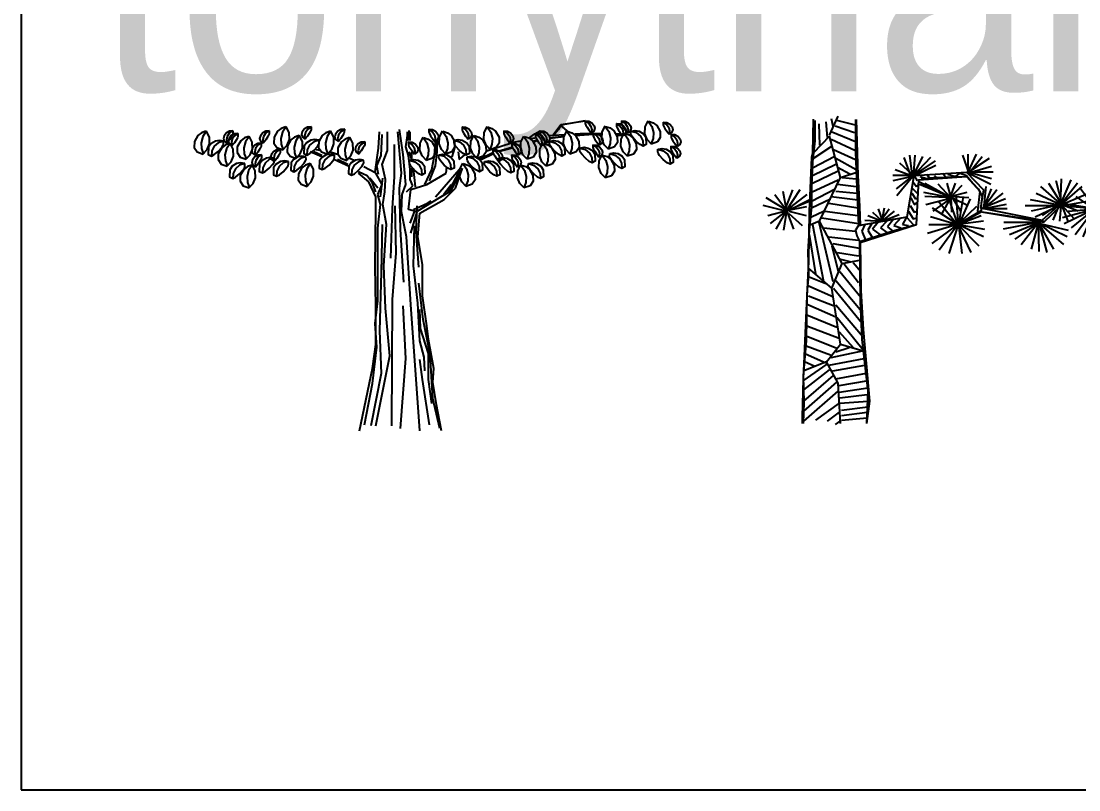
# Model space of a CAD drawing. Header units: inches. Extents: x 131625 to 139700, y 73991 to 80047.
# Drawn here: x 131625 to 135793, y 73991 to 77019 of the extents above; entities that cross this region are included whole.
import ezdxf

# ---------------------------------------------------------------- set-up
doc = ezdxf.new("R2010")
doc.units = ezdxf.units.IN
doc.header["$MEASUREMENT"] = 0
for name, color, linetype in [('0-Frame', 142, 'Continuous'), ('2', 9, 'Continuous'), ('CAY', 94, 'Continuous')]:
    doc.layers.add(name, color=color, linetype=linetype)
doc.styles.add('HELVECONDENSE', font='ARIAH__.TTF')

# ---------------------------------------------------------------- blocks, each defined once
blk = doc.blocks.new('A$C2E114A47')
at = {"layer": '2', "color": 11, "linetype": 'Continuous'}
for p, q in [((523.6, 2279.9), (591.4, 2429.6)), ((437.4, 2368), (443.5, 2200.7)), ((492.8, 2385.6), (505.1, 2262.3)), ((535.9, 2412), (548.3, 2350.3)), ((720.7, 2297.5), (566.7, 2350.3)), ((726.9, 2359.2), (579.1, 2394.4)), ((523.6, 2271.1), (394.2, 2139.1)), ((609.9, 1945.4), (523.6, 2271.1)), ((726.9, 2227.1), (535.9, 2306.3)), ((394.2, 2095.1), (542.1, 2191.9)), ((726.9, 2156.7), (535.9, 2244.7)), ((394.2, 2024.7), (560.6, 2112.7)), ((726.9, 2086.3), (554.4, 2165.5)), ((733.1, 2007), (572.9, 2095.1)), ((388.1, 1963), (572.9, 2051.1)), ((683.8, 1971.8), (585.2, 2024.7)), ((381.9, 1831), (591.4, 1927.8)), ((388.1, 1901.4), (591.4, 1998.2)), ((443.5, 1602.1), (609.9, 1945.4)), ((609.9, 1945.4), (739.2, 1989.4)), ((622.2, 1945.4), (733.1, 1936.6)), ((381.9, 1760.6), (566.7, 1857.4)), ((572.9, 1839.8), (739.2, 1822.2)), ((585.2, 1892.6), (733.1, 1875)), ((381.9, 1707.7), (529.8, 1778.2)), ((535.9, 1795.8), (745.4, 1769.4)), ((381.9, 1637.3), (474.3, 1681.3)), ((486.6, 1681.3), (745.4, 1646.1)), ((517.4, 1743), (745.4, 1707.7)), ((443.5, 1602.1), (363.4, 1566.9)), ((437.4, 1593.3), (548.3, 1126.8)), ((622.2, 1267.6), (443.5, 1602.1)), ((462, 1628.5), (751.5, 1584.5)), ((388.1, 1575.7), (474.3, 1126.8)), ((474.3, 1549.3), (726.9, 1522.9)), ((800.8, 1575.7), (776.2, 1522.9)), ((776.2, 1522.9), (807, 1452.5)), ((363.4, 1496.5), (412.7, 1188.4)), ((517.4, 1478.9), (751.5, 1452.5)), ((548.3, 1426.1), (757.7, 1390.8)), ((542.1, 1408.5), (591.4, 1206)), ((585.2, 1355.6), (751.5, 1329.2)), ((542.1, 1073.9), (622.2, 1267.6)), ((609.9, 1302.8), (683.8, 1285.2)), ((622.2, 1267.6), (757.7, 1294)), ((634.5, 1267.6), (751.5, 1118)), ((708.4, 1276.4), (770, 1206)), ((542.1, 1073.9), (357.3, 1232.4)), ((603.7, 1206), (770, 1003.5)), ((554.4, 1003.5), (351.1, 1091.6)), ((492.8, 1109.2), (363.4, 1162)), ((572.9, 1135.6), (763.9, 906.7)), ((560.6, 933.1), (357.3, 1012.3)), ((609.9, 633.8), (542.1, 1073.9)), ((554.4, 1073.9), (776.2, 801.1)), ((572.9, 845.1), (351.1, 941.9)), ((572.9, 941.9), (782.3, 695.4)), ((579.1, 765.8), (345, 862.7)), ((579.1, 845.1), (788.5, 589.8)), ((597.5, 677.8), (345, 774.7)), ((579.1, 598.6), (338.8, 695.4)), ((597.5, 730.6), (708.4, 607.4)), ((529.8, 545.8), (338.8, 616.2)), ((499, 493), (609.9, 633.8)), ((572.9, 572.2), (677.6, 607.4)), ((609.9, 633.8), (788.5, 581)), ((492.8, 484.2), (332.6, 554.6)), ((517.4, 466.6), (794.7, 519.4)), ((535.9, 528.2), (782.3, 581)), ((314.2, 343.3), (505.1, 475.4)), ((499, 493), (320.3, 422.5)), ((320.3, 272.9), (523.6, 431.3)), ((406.6, 457.7), (326.5, 493)), ((591.4, 325.7), (499, 493)), ((548.3, 422.5), (800.8, 466.6)), ((320.3, 184.9), (554.4, 387.3)), ((320.3, 105.6), (579.1, 334.5)), ((572.9, 360.9), (813.1, 404.9)), ((597.5, 308.1), (813.1, 343.3)), ((320.3, 26.4), (591.4, 264.1)), ((609.9, 8.8), (591.4, 325.7)), ((597.5, 255.3), (825.5, 290.5)), ((597.5, 167.3), (412.7, 35.2)), ((603.7, 211.3), (819.3, 237.7)), ((603.7, 167.3), (825.5, 184.9)), ((597.5, 96.8), (505.1, 26.4)), ((616, 114.4), (825.5, 140.8)), ((616, 70.4), (819.3, 96.8)), ((603.7, 26.4), (566.7, 0)), ((616, 35.2), (819.3, 52.8))]:
    blk.add_line(p, q, dxfattribs=at)
at = {"layer": '2', "color": 3, "linetype": 'Continuous'}
for p, q in [((1108.8, 2103.9), (1164.3, 1954.2)), ((1151.9, 2121.5), (1170.4, 1971.8)), ((1318.3, 2103.9), (1176.6, 1954.2)), ((1195.1, 2121.5), (1182.7, 1954.2)), ((1256.7, 2112.7), (1182.7, 1963)), ((1620.1, 1980.6), (1724.8, 2112.7)), ((1182.7, 1954.2), (1041.1, 2007)), ((1170.4, 1971.8), (1078, 2059.9)), ((1355.2, 2077.5), (1170.4, 1954.2)), ((1176.6, 1954.2), (1361.4, 2042.3)), ((1182.7, 1963), (1022.6, 1963)), ((1176.6, 1954.2), (1022.6, 1919)), ((1170.4, 1954.2), (1047.2, 1857.4)), ((1053.4, 1804.6), (1176.6, 1954.2)), ((1188.9, 1954.2), (1151.9, 1980.6)), ((1188.9, 1963), (1158.1, 1980.6)), ((1158.1, 1980.6), (1188.9, 1954.2)), ((1188.9, 1963), (1213.5, 1919)), ((1238.2, 1954.2), (1293.6, 1936.6)), ((1287.5, 1971.8), (1318.3, 1936.6)), ((1349.1, 1963), (1379.9, 1936.6)), ((1416.8, 1980.6), (1435.3, 1954.2)), ((1453.8, 1971.8), (1515.4, 1954.2)), ((1515.4, 1954.2), (1552.4, 1980.6)), ((1552.4, 1980.6), (1601.6, 1963)), ((1601.6, 1963), (1650.9, 1901.4)), ((2919.9, 1945.4), (2993.8, 1839.8)), ((2987.7, 1839.8), (2981.5, 1963)), ((3024.6, 1971.8), (2987.7, 1839.8)), ((3080.1, 1927.8), (2993.8, 1848.6)), ((154, 1839.8), (184.8, 1681.3)), ((178.6, 1707.7), (234.1, 1848.6)), ((289.5, 1848.6), (178.6, 1681.3)), ((1170.4, 1866.2), (1213.5, 1822.2)), ((1182.7, 1910.2), (1207.4, 1875)), ((1207.4, 1875), (1219.7, 1883.8)), ((1484.6, 1787), (1232, 1910.2)), ((1232, 1892.6), (1490.7, 1787)), ((1275.1, 1901.4), (1484.6, 1787)), ((1478.4, 1787), (1379.9, 1892.6)), ((1447.6, 1901.4), (1478.4, 1787)), ((1472.3, 1787), (1515.4, 1901.4)), ((1564.7, 1883.8), (1472.3, 1787)), ((1650.9, 1901.4), (1694, 1857.4)), ((1694, 1857.4), (1724.8, 1795.8)), ((1841.9, 1848.6), (1731, 1698.9)), ((1755.6, 1875), (1737.2, 1698.9)), ((1737.2, 1698.9), (1798.8, 1857.4)), ((2618.1, 1698.9), (2501, 1857.4)), ((2562.6, 1875), (2618.1, 1698.9)), ((2618.1, 1690.1), (2630.4, 1883.8)), ((2698.1, 1857.4), (2618.1, 1690.1)), ((2987.7, 1839.8), (2870.6, 1804.6)), ((2876.8, 1848.6), (2987.7, 1839.8)), ((2993.8, 1839.8), (2889.1, 1901.4)), ((2901.4, 1769.4), (2987.7, 1839.8)), ((2987.7, 1839.8), (2932.2, 1734.2)), ((2981.5, 1839.8), (3061.6, 1734.2)), ((3000, 1725.4), (2981.5, 1839.8)), ((2993.8, 1839.8), (3117, 1901.4)), ((3141.7, 1875), (2993.8, 1839.8)), ((2993.8, 1848.6), (3160.1, 1822.2)), ((3104.7, 1769.4), (2993.8, 1848.6)), ((184.8, 1690.1), (24.6, 1787)), ((92.4, 1813.4), (184.8, 1690.1)), ((345, 1813.4), (184.8, 1690.1)), ((191, 1690.1), (363.4, 1760.6)), ((203.3, 1690.1), (363.4, 1769.4)), ((1164.3, 1787), (1188.9, 1734.2)), ((1170.4, 1822.2), (1201.2, 1778.2)), ((1188.9, 1734.2), (1219.7, 1751.8)), ((1201.2, 1778.2), (1219.7, 1787)), ((1213.5, 1822.2), (1219.7, 1831)), ((1262.8, 1831), (1490.7, 1787)), ((1490.7, 1787), (1275.1, 1795.8)), ((1281.3, 1734.2), (1484.6, 1787)), ((1484.6, 1787), (1336.7, 1681.3)), ((1533.9, 1566.9), (1379.9, 1760.6)), ((1410.7, 1663.7), (1478.4, 1787)), ((1459.9, 1787), (1533.9, 1566.9)), ((1472.3, 1795.8), (1607.8, 1831)), ((1620.1, 1787), (1472.3, 1795.8)), ((1478.4, 1787), (1484.6, 1672.5)), ((1558.5, 1681.3), (1490.7, 1787)), ((1490.7, 1787), (1614, 1725.4)), ((1540, 1575.7), (1521.5, 1804.6)), ((1577, 1795.8), (1540, 1575.7)), ((1552.4, 1593.3), (1632.4, 1778.2)), ((1724.8, 1795.8), (1718.7, 1743)), ((1731, 1698.9), (1891.2, 1822.2)), ((1909.6, 1778.2), (1737.2, 1707.7)), ((2322.4, 1716.6), (2556.5, 1760.6)), ((2618.1, 1707.7), (2778.2, 1831)), ((2827.5, 1795.8), (2618.1, 1707.7)), ((3160.1, 1822.2), (3227.9, 1760.6)), ((3381.9, 1831), (3388.1, 1778.2)), ((3381.9, 1769.4), (3492.8, 1795.8)), ((178.6, 1681.3), (0, 1725.4)), ((37, 1646.1), (197.1, 1690.1)), ((178.6, 1681.3), (55.4, 1584.5)), ((184.8, 1690.1), (98.6, 1540.5)), ((184.8, 1681.3), (160.2, 1531.7)), ((240.2, 1540.5), (178.6, 1707.7)), ((197.1, 1690.1), (345, 1716.6)), ((203.3, 1681.3), (338.8, 1646.1)), ((862.4, 1672.5), (930.2, 1610.9)), ((905.5, 1698.9), (936.3, 1610.9)), ((930.2, 1610.9), (991.8, 1698.9)), ((936.3, 1610.9), (954.8, 1707.7)), ((936.3, 1602.1), (1034.9, 1681.3)), ((1145.8, 1681.3), (1182.7, 1619.7)), ((1158.1, 1725.4), (1188.9, 1672.5)), ((1188.9, 1672.5), (1213.5, 1681.3)), ((1330.6, 1707.7), (1546.2, 1566.9)), ((1712.5, 1681.3), (1503.1, 1558.1)), ((1503.1, 1558.1), (1712.5, 1672.5)), ((1712.5, 1672.5), (1503.1, 1558.1)), ((1681.7, 1716.6), (1552.4, 1593.3)), ((1718.7, 1743), (1718.7, 1681.3)), ((1915.8, 1734.2), (1737.2, 1698.9)), ((1922, 1698.9), (1743.3, 1698.9)), ((2340.8, 1743), (2199.2, 1646.1)), ((2285.4, 1610.9), (2340.8, 1743)), ((2402.5, 1602.1), (2347, 1743)), ((2482.5, 1681.3), (2347, 1734.2)), ((2347, 1734.2), (2451.7, 1619.7)), ((2624.2, 1698.9), (2359.3, 1628.5)), ((2371.6, 1584.5), (2611.9, 1698.9)), ((2402.5, 1681.3), (2624.2, 1698.9)), ((2630.4, 1681.3), (2427.1, 1734.2)), ((2611.9, 1698.9), (2427.1, 1549.3)), ((2457.9, 1496.5), (2611.9, 1698.9)), ((2611.9, 1698.9), (2519.5, 1478.9)), ((2587.3, 1478.9), (2599.6, 1698.9)), ((2599.6, 1698.9), (2642.7, 1470.1)), ((2618.1, 1698.9), (2907.6, 1734.2)), ((2913.7, 1681.3), (2618.1, 1698.9)), ((2722.8, 1478.9), (2618.1, 1690.1)), ((2618.1, 1690.1), (2778.2, 1531.7)), ((2636.5, 1698.9), (2913.7, 1610.9)), ((2809, 1566.9), (2636.5, 1698.9)), ((203.3, 1663.7), (308, 1566.9)), ((825.5, 1646.1), (936.3, 1602.1)), ((856.2, 1584.5), (825.5, 1531.7)), ((905.5, 1593.3), (862.4, 1540.5)), ((973.3, 1602.1), (924, 1549.3)), ((936.3, 1602.1), (1071.9, 1654.9)), ((1028.7, 1619.7), (979.5, 1558.1)), ((1084.2, 1628.5), (1028.7, 1566.9)), ((1127.3, 1628.5), (1096.5, 1575.7)), ((1133.5, 1628.5), (1182.7, 1575.7)), ((1182.7, 1619.7), (1213.5, 1628.5)), ((1546.2, 1566.9), (1318.3, 1637.3)), ((1533.9, 1575.7), (1718.7, 1646.1)), ((1737.2, 1602.1), (1533.9, 1575.7)), ((2174.5, 1593.3), (1891.2, 1540.5)), ((1897.3, 1593.3), (2174.5, 1593.3)), ((1940.4, 1496.5), (2174.5, 1593.3)), ((2174.5, 1593.3), (1983.6, 1461.3)), ((2032.8, 1417.3), (2168.4, 1593.3)), ((2168.4, 1593.3), (2112.9, 1382)), ((2174.5, 1364.4), (2168.4, 1602.1)), ((2168.4, 1602.1), (2236.1, 1355.6)), ((2174.5, 1584.5), (2365.5, 1417.3)), ((2291.6, 1382), (2174.5, 1584.5)), ((2396.3, 1478.9), (2180.7, 1584.5)), ((2180.7, 1584.5), (2402.5, 1531.7)), ((825.5, 1531.7), (862.4, 1470.1)), ((862.4, 1540.5), (917.9, 1496.5)), ((924, 1549.3), (973.3, 1514.1)), ((979.5, 1558.1), (1022.6, 1522.9)), ((1028.7, 1566.9), (1084.2, 1549.3)), ((1096.5, 1575.7), (1145.8, 1566.9)), ((1527.7, 1575.7), (1293.6, 1505.3)), ((1305.9, 1575.7), (1527.7, 1575.7)), ((1330.6, 1426.1), (1533.9, 1575.7)), ((1533.9, 1575.7), (1386, 1373.2)), ((1466.1, 1346.8), (1540, 1575.7)), ((1533.9, 1575.7), (1700.2, 1408.5)), ((1737.2, 1478.9), (1533.9, 1575.7)), ((1533.9, 1575.7), (1743.3, 1540.5)), ((1638.6, 1355.6), (1533.9, 1575.7)), ((1540, 1575.7), (1564.7, 1346.8))]:
    blk.add_line(p, q, dxfattribs=at)
at = {"layer": '2', "color": 2, "linetype": 'Continuous'}
for p, q in [((1570.8, 2121.5), (1620.1, 1980.6)), ((1614, 1989.4), (1681.7, 2130.3)), ((1614, 1989.4), (1614, 2130.3)), ((1780.3, 2095.1), (1632.4, 1998.2)), ((1798.8, 2033.5), (1620.1, 1980.6)), ((1798.8, 1936.6), (1614, 1989.4)), ((1811.1, 1989.4), (1614, 1989.4)), ((1620.1, 1980.6), (1792.6, 1892.6)), ((2359.3, 1725.4), (2310, 1919)), ((2347, 1936.6), (2340.8, 1725.4)), ((2340.8, 1725.4), (2427.1, 1927.8)), ((2359.3, 1725.4), (2186.8, 1875)), ((2248.4, 1901.4), (2359.3, 1725.4)), ((2476.4, 1901.4), (2340.8, 1725.4)), ((2340.8, 1725.4), (2513.3, 1875)), ((2347, 1725.4), (2106.8, 1769.4)), ((2149.9, 1822.2), (2359.3, 1725.4)), ((2544.1, 1813.4), (2322.4, 1716.6)), ((2464, 1795.8), (2630.4, 1681.3)), ((3227.9, 1760.6), (3394.2, 1778.2)), ((3301.8, 1813.4), (3381.9, 1769.4)), ((3381.9, 1769.4), (3344.9, 1822.2)), ((3443.5, 1813.4), (3381.9, 1769.4)), ((3388.1, 1778.2), (3418.9, 1831)), ((2063.6, 1725.4), (2347, 1725.4)), ((2347, 1734.2), (2112.9, 1681.3)), ((2143.7, 1637.3), (2347, 1734.2)), ((2347, 1743), (2334.7, 1602.1))]:
    blk.add_line(p, q, dxfattribs=at)
at = {"layer": '2', "color": 15, "linetype": 'Continuous'}
blk.add_line((800.8, 1610.9), (936.3, 1602.1), dxfattribs=at)
at = {"layer": '2', "color": 11, "linetype": 'Continuous'}
for points in [[(393.7, 2406), (388.1, 2139.1), (381.9, 2103.9), (363.4, 1681.3), (357.3, 1285.2), (338.8, 897.9), (314.2, 360.9), (308, 61.6), (308, 8.8)], [(406.6, 2394.4), (406.6, 2235.9), (388.1, 2068.7), (381.9, 1883.8), (381.9, 1716.6), (363.4, 1531.7), (351.1, 1364.4), (357.3, 1179.6), (345, 1029.9), (338.8, 660.2), (314.2, 387.3), (320.3, 176.1), (314.2, 8.8)], [(726.9, 2403.2), (726.9, 2147.9), (739.2, 1866.2), (751.5, 1566.9), (1133.5, 1637.3), (1188.9, 1963), (1601.6, 1989.4), (1737.2, 1848.6), (1712.5, 1707.7), (2199.2, 1610.9), (2347, 1743), (2642.7, 1698.9)], [(733.1, 2403.2), (739.2, 2227.1), (745.4, 1963), (757.7, 1716.6), (763.9, 1566.9)], [(763.9, 1434.9), (1207.4, 1575.7), (1225.9, 1927.8), (1601.6, 1954.2), (1706.4, 1839.8), (1687.9, 1681.3), (2211.5, 1593.3), (2347, 1725.4), (2642.7, 1698.9), (2784.4, 1628.5), (2987.7, 1848.6), (3098.5, 1839.8)], [(751.5, 1566.9), (726.9, 1531.7), (739.2, 1487.7), (763.9, 1434.9)], [(770, 1443.7), (1041.1, 1531.7), (1207.4, 1575.7)], [(757.7, 1443.7), (763.9, 968.3), (776.2, 669), (825.5, 264.1), (813.1, 8.8)], [(763.9, 1434.9), (770, 1056.3), (788.5, 748.2), (837.8, 184.9), (813.1, 8.8)]]:
    blk.add_lwpolyline(points, dxfattribs=at)
at = {"layer": '2', "color": 3, "linetype": 'Continuous'}
for points in [[(1244.3, 1936.6), (1342.9, 1945.4), (1601.6, 1954.2)], [(1687.9, 1681.3), (2211.5, 1602.1)]]:
    blk.add_lwpolyline(points, dxfattribs=at)
blk = doc.blocks.new('A$C06725388')
at = {"layer": '2', "color": 3, "linetype": 'Continuous'}
for p, q in [((3080.4, 2444.3), (2890.2, 2409.9)), ((2890.2, 2413.3), (3080.4, 2444.3)), ((1681, 2326.8), (1681, 2356.3)), ((1687.9, 2287.3), (1694.8, 2366.2)), ((1701.7, 2287.3), (1701.7, 2356.3)), ((2637.4, 2306.7), (2685.6, 2341.1)), ((2685.6, 2341.1), (2726.5, 2365.2)), ((2798.7, 2327.1), (2916.3, 2335.5)), ((2825.2, 2330.8), (2890.2, 2413.3)), ((2868.5, 2372), (2834.8, 2330.8)), ((2890.2, 2406.4), (2868.5, 2372)), ((2890.2, 2409.9), (2938.3, 2365.2)), ((2938.3, 2365.2), (2890.2, 2406.4)), ((3000.9, 2341.6), (3041.9, 2344.5)), ((3000.9, 2334.7), (3022.6, 2337.6)), ((3005.7, 2327.3), (3145.4, 2337.6)), ((3022.6, 2337.6), (3212.8, 2335.8)), ((3041.9, 2344.5), (3212.8, 2342.7)), ((3325.9, 2341.5), (3364.4, 2341.1)), ((3330.7, 2334.6), (3374.1, 2334.2)), ((1667.2, 2238), (1681, 2326.8)), ((1894.9, 2169), (1901.8, 2277.5)), ((1915.6, 2198.6), (1915.6, 2297.2)), ((2305.2, 2206.9), (2517.1, 2275.7)), ((2517.1, 2275.7), (2571.6, 2286.8)), ((2560.2, 2252.3), (2570, 2255.1)), ((2651.2, 2303.1), (2685.6, 2310.1)), ((2669.5, 2283.5), (2699.3, 2292)), ((2676, 2279.2), (2702.4, 2289.5)), ((2803.5, 2306.7), (2911.9, 2320.4)), ((2803.8, 2308.3), (2909.2, 2322.4)), ((3330.7, 2330.8), (3369.2, 2330.8)), ((1004.9, 2159.1), (915.2, 2198.6)), ((1004.9, 2169), (942.8, 2198.6)), ((991.1, 2208.5), (949.7, 2218.3)), ((1129.1, 2178.9), (1067, 2198.6)), ((1687.9, 2169), (1667.2, 2238)), ((1701.7, 2060.6), (1687.9, 2169)), ((1715.5, 2139.4), (1694.8, 2198.6)), ((1715.5, 2139.4), (1715.5, 2198.6)), ((1874.2, 2060.6), (1894.9, 2169)), ((1901.8, 2090.1), (1915.6, 2198.6)), ((2032.9, 2159.1), (2053.6, 2228.2)), ((2081.2, 2198.6), (2088.1, 2139.4)), ((2115.7, 2159.1), (2136.4, 2178.9)), ((2249.9, 2145), (2353.4, 2193.2)), ((2260.6, 2139.4), (2364.1, 2188.7)), ((2403.7, 2207.6), (2503.6, 2236.1)), ((2408.8, 2203.5), (2505, 2231)), ((1211.9, 2100), (1129.1, 2139.4)), ((1260.2, 2129.6), (1218.8, 2149.3)), ((1853.5, 1971.8), (1901.8, 2090.1)), ((2088.1, 2139.4), (2115.7, 2159.1)), ((1363.7, 2011.3), (1294.7, 2040.8)), ((1701.7, 1981.7), (1701.7, 2060.6)), ((1715.5, 2001.4), (1715.5, 2070.4)), ((1819, 1942.2), (1874.2, 2060.6)), ((2026, 1893), (2088.1, 2021.1)), ((2039.8, 1952.1), (2088.1, 2040.8)), ((2060.5, 1912.7), (2115.7, 2070.4))]:
    blk.add_line(p, q, dxfattribs=at)
at = {"layer": '2', "color": 7, "linetype": 'Continuous'}
for p, q in [((1453.3, 2228.2), (1460.3, 2356.3)), ((1474, 2169), (1480.9, 2336.6)), ((1522.3, 2208.5), (1522.3, 2356.3)), ((1632.7, 2031), (1605.1, 2356.3)), ((1577.5, 2001.4), (1577.5, 2257.7)), ((1425.8, 2040.8), (1453.3, 2228.2)), ((1439.6, 2090.1), (1474, 2169)), ((1480.9, 2100), (1522.3, 2208.5)), ((1225.7, 2080.3), (1101.5, 2139.4)), ((1453.3, 2021.1), (1439.6, 2090.1)), ((1508.5, 1981.7), (1480.9, 2100)), ((1377.5, 1962), (1294.7, 2031)), ((1432.7, 2031), (1336.1, 2080.3)), ((1480.9, 1942.2), (1432.7, 2031)), ((1563.7, 1754.9), (1577.5, 2001.4)), ((1618.9, 1912.7), (1632.7, 2031)), ((1743.1, 1922.5), (1729.3, 2070.4)), ((1832.8, 1942.2), (1984.6, 2031)), ((1970.8, 1922.5), (2088.1, 2060.6)), ((1984.6, 2031), (1991.5, 2080.3)), ((1432.7, 1843.7), (1377.5, 1962)), ((1446.4, 1912.7), (1384.4, 1991.5)), ((1432.7, 1883.1), (1405.1, 1952.1)), ((1446.4, 1863.4), (1480.9, 1942.2)), ((1467.2, 1843.7), (1487.8, 1991.5)), ((1501.6, 1883.1), (1508.5, 1981.7)), ((1639.6, 1863.4), (1667.2, 1942.2)), ((1674.1, 1883.1), (1722.4, 1932.4)), ((1722.4, 1932.4), (1701.7, 1981.7)), ((1708.6, 1902.8), (1832.8, 1942.2)), ((1901.8, 1843.7), (1970.8, 1922.5)), ((1963.9, 1863.4), (2026, 1942.2)), ((1998.4, 1883.1), (2039.8, 1952.1)), ((1432.7, 1883.1), (1432.7, 1883.1)), ((1432.7, 1735.2), (1432.7, 1843.7)), ((1467.2, 1784.5), (1446.4, 1863.4)), ((1487.8, 1784.5), (1501.6, 1883.1)), ((1625.8, 1587.3), (1618.9, 1912.7)), ((1632.7, 1725.3), (1639.6, 1863.4)), ((1687.9, 1745.1), (1708.6, 1902.8)), ((1763.8, 1735.2), (1943.2, 1843.7)), ((1943.2, 1843.7), (2026, 1893)), ((1970.8, 1823.9), (2060.5, 1912.7)), ((1446.4, 1597.2), (1467.2, 1784.5)), ((1515.4, 1626.8), (1487.8, 1784.5)), ((1549.9, 1360.6), (1563.7, 1754.9)), ((1591.3, 1400), (1584.4, 1774.6)), ((1729.3, 1745.1), (1839.7, 1794.4)), ((1750, 1567.6), (1756.9, 1774.6)), ((1777.6, 1715.5), (1970.8, 1823.9)), ((1425.8, 1301.4), (1432.7, 1735.2)), ((1674.1, 1528.2), (1632.7, 1725.3)), ((1756.9, 1725.3), (1687.9, 1745.1)), ((1701.7, 1636.6), (1736.2, 1725.3)), ((1763.8, 1528.2), (1777.6, 1715.5)), ((1446.4, 1321.1), (1446.4, 1597.2)), ((1480.9, 1626.8), (1474, 1252.1)), ((1494.8, 1301.4), (1515.4, 1626.8)), ((1653.4, 1173.2), (1625.8, 1587.3)), ((1729.3, 1301.4), (1736.2, 1616.9)), ((1798.3, 1311.3), (1763.8, 1528.2)), ((1563.7, 1035.2), (1591.3, 1400)), ((1432.7, 976.1), (1425.8, 1301.4)), ((1446.4, 1025.3), (1446.4, 1321.1)), ((1474, 1252.1), (1460.3, 788.7)), ((1508.5, 966.2), (1494.8, 1301.4)), ((1798.3, 1064.8), (1798.3, 1311.3)), ((1805.2, 877.5), (1770.7, 1163.4)), ((1425.8, 847.9), (1446.4, 1025.3)), ((1556.8, 39.4), (1563.7, 1035.2)), ((1832.8, 828.2), (1798.3, 1064.8)), ((1432.7, 680.3), (1432.7, 976.1)), ((1543, 591.5), (1508.5, 966.2)), ((1667.2, 571.8), (1646.5, 985.9)), ((1784.5, 808.4), (1777.6, 956.3)), ((1439.6, 660.6), (1425.8, 847.9)), ((1460.3, 788.7), (1474, 453.5)), ((1846.6, 719.7), (1832.8, 828.2)), ((1405.1, 493), (1432.7, 680.3)), ((1888, 493), (1846.6, 719.7)), ((1405.1, 374.6), (1439.6, 660.6)), ((1432.7, 39.4), (1543, 591.5)), ((1846.6, 404.2), (1846.6, 611.3)), ((1881.1, 256.3), (1860.4, 601.4)), ((1625.8, 19.7), (1667.2, 571.8)), ((1798.3, 404.2), (1777.6, 562)), ((1301.6, 0), (1405.1, 493)), ((1474, 453.5), (1391.3, 39.4)), ((1881.1, 384.5), (1888, 493)), ((1343, 49.3), (1405.1, 374.6)), ((1853.5, 49.3), (1798.3, 404.2)), ((1874.2, 216.9), (1846.6, 404.2)), ((1908.7, 207), (1881.1, 384.5)), ((1936.3, 19.7), (1881.1, 256.3)), ((1950.1, 0), (1908.7, 207))]:
    blk.add_line(p, q, dxfattribs=at)
at = {"layer": '2', "color": 11, "linetype": 'Continuous'}
for p, q in [((1646.5, 2178.9), (1618.9, 2376.1)), ((1667.2, 1942.2), (1646.5, 2178.9)), ((1708.6, 1557.7), (1756.9, 1725.3)), ((1708.6, 995.8), (1674.1, 1528.2)), ((1770.7, 1291.5), (1750, 1567.6)), ((1763.8, 1005.6), (1729.3, 1301.4)), ((1777.6, 709.9), (1763.8, 1005.6)), ((1777.6, 0), (1708.6, 995.8)), ((1860.4, 601.4), (1805.2, 877.5)), ((1846.6, 611.3), (1784.5, 808.4)), ((1812.1, 581.7), (1777.6, 709.9)), ((1819, 473.2), (1812.1, 581.7))]:
    blk.add_line(p, q, dxfattribs=at)
at = {"layer": '2', "color": 15, "linetype": 'Continuous'}
for p, q in [((1405.1, 1952.1), (1363.7, 2011.3)), ((1839.7, 1794.4), (1867.3, 1814.1))]:
    blk.add_line(p, q, dxfattribs=at)
at = {"layer": '2', "color": 3, "linetype": 'Continuous'}
for points in [[(3079.3, 2443.2), (3108, 2426.8), (3127.1, 2399.8), (3132.8, 2373.7), (3129.2, 2347.1)], [(3081.5, 2443.2), (3109.8, 2440.8), (3133.5, 2427.7), (3151.9, 2405), (3157.4, 2384.3), (3150.5, 2363.1), (3129.2, 2347.1)], [(3081.5, 2443.2), (3082.2, 2420), (3085.8, 2409.1), (3095.7, 2392.8), (3109.7, 2371.9), (3117.2, 2361.8), (3129.2, 2347.1)], [(3326.6, 2421.5), (3355.2, 2405.1), (3374.3, 2378.1), (3380.1, 2352), (3376.4, 2325.4)], [(3328.7, 2421.5), (3329.4, 2398.3), (3333.1, 2387.4), (3343, 2371.1), (3356.9, 2350.2), (3364.4, 2340.1), (3376.4, 2325.4)], [(3328.7, 2421.5), (3357, 2419.1), (3380.8, 2406), (3399.1, 2383.3), (3404.6, 2362.6), (3397.7, 2341.4), (3376.4, 2325.4)], [(3365.6, 2443.2), (3394.3, 2426.8), (3413.3, 2399.8), (3419.1, 2373.7), (3415.5, 2347.1)], [(3367.7, 2443.2), (3396, 2440.8), (3419.8, 2427.7), (3438.1, 2405), (3443.7, 2384.3), (3436.8, 2363.1), (3415.5, 2347.1)], [(3367.7, 2443.2), (3368.4, 2420), (3372.1, 2409.1), (3382, 2392.8), (3395.9, 2371.9), (3403.5, 2361.8), (3415.5, 2347.1)], [(3604.1, 2260.4), (3570.1, 2295.5), (3552.1, 2340.9), (3553.9, 2394.9), (3578.1, 2443.2)], [(3578.1, 2440.1), (3606.3, 2398.7), (3619.3, 2350.2), (3616.6, 2303.8), (3599.8, 2260.4)], [(3580.3, 2440.1), (3616.3, 2428.4), (3645.3, 2406), (3672.1, 2358.8), (3673.5, 2313.1), (3650, 2277.5), (3602, 2260.4)], [(3693.4, 2433.3), (3722.1, 2417), (3741.1, 2390), (3746.9, 2363.8), (3743.3, 2337.3)], [(3695.5, 2433.3), (3696.2, 2410.1), (3699.9, 2399.3), (3709.8, 2383), (3723.7, 2362.1), (3731.2, 2351.9), (3743.3, 2337.3)], [(3695.5, 2433.3), (3723.8, 2430.9), (3747.6, 2417.9), (3765.9, 2395.2), (3771.4, 2374.5), (3764.6, 2353.3), (3743.3, 2337.3)], [(93.2, 2360.9), (57.2, 2349.2), (28.2, 2326.8), (1.4, 2279.5), (0, 2233.8), (23.5, 2198.3), (71.6, 2181.1)], [(95.4, 2360.9), (67.2, 2319.4), (54.2, 2271), (57, 2224.6), (73.7, 2181.1)], [(69.4, 2181.1), (103.4, 2216.3), (121.4, 2261.7), (119.7, 2315.7), (95.4, 2364)], [(305.8, 2364), (277.5, 2361.6), (253.7, 2348.5), (235.4, 2325.8), (229.9, 2305.1), (236.7, 2283.9), (258.1, 2267.9)], [(307.9, 2364), (279.2, 2347.6), (260.2, 2320.6), (254.4, 2294.5), (258.1, 2267.9)], [(305.8, 2364), (305.1, 2340.7), (301.4, 2329.9), (291.5, 2313.6), (277.6, 2292.7), (270.1, 2282.6), (258.1, 2267.9)], [(344.8, 2342.3), (316.5, 2339.9), (292.7, 2326.8), (274.5, 2304.1), (268.9, 2283.4), (275.8, 2262.2), (297.1, 2246.2)], [(347, 2342.3), (318.3, 2325.9), (299.3, 2298.9), (293.5, 2272.8), (297.1, 2246.2)], [(344.8, 2342.3), (344.1, 2319), (340.5, 2308.2), (330.6, 2291.9), (316.6, 2271), (309.1, 2260.9), (297.1, 2246.2)], [(592, 2364), (563.7, 2361.6), (540, 2348.5), (521.7, 2325.8), (516.1, 2305.1), (523, 2283.9), (544.3, 2267.9)], [(594.2, 2364), (565.5, 2347.6), (546.5, 2320.6), (540.7, 2294.5), (544.3, 2267.9)], [(592, 2364), (591.3, 2340.7), (587.7, 2329.9), (577.8, 2313.6), (563.8, 2292.7), (556.3, 2282.6), (544.3, 2267.9)], [(722.1, 2395), (686, 2383.3), (657.1, 2360.9), (630.3, 2313.6), (628.9, 2267.9), (652.4, 2232.4), (700.4, 2215.2)], [(724.3, 2395), (696.1, 2353.5), (683.1, 2305.1), (685.8, 2258.6), (702.6, 2215.2)], [(698.3, 2215.2), (732.3, 2250.4), (750.3, 2295.8), (748.5, 2349.8), (724.3, 2398.1)], [(921.6, 2395), (893.4, 2392.6), (869.6, 2379.5), (851.3, 2356.8), (845.7, 2336.1), (852.6, 2314.9), (873.9, 2298.9)], [(923.8, 2395), (895.1, 2378.6), (876.1, 2351.6), (870.3, 2325.4), (873.9, 2298.9)], [(921.6, 2395), (920.9, 2371.7), (917.3, 2360.9), (907.4, 2344.6), (893.4, 2323.7), (885.9, 2313.5), (873.9, 2298.9)], [(1073.4, 2360.9), (1037.3, 2349.2), (1008.4, 2326.8), (981.6, 2279.5), (980.2, 2233.8), (1003.7, 2198.3), (1051.7, 2181.1)], [(1075.6, 2360.9), (1047.4, 2319.4), (1034.4, 2271), (1037.1, 2224.6), (1053.9, 2181.1)], [(1049.6, 2181.1), (1083.6, 2216.3), (1101.6, 2261.7), (1099.8, 2315.7), (1075.6, 2364)], [(1184, 2376.4), (1155.8, 2374), (1132, 2360.9), (1113.7, 2338.2), (1108.1, 2317.5), (1115, 2296.3), (1136.3, 2280.3)], [(1186.2, 2376.4), (1157.5, 2360), (1138.5, 2333), (1132.7, 2306.8), (1136.3, 2280.3)], [(1184, 2376.4), (1183.3, 2353.1), (1179.7, 2342.3), (1169.8, 2326), (1155.8, 2305.1), (1148.3, 2295), (1136.3, 2280.3)], [(1846.7, 2376.4), (1875.4, 2360), (1894.4, 2333), (1900.2, 2306.8), (1896.6, 2280.3)], [(1848.8, 2376.4), (1849.5, 2353.1), (1853.2, 2342.3), (1863.1, 2326), (1877, 2305.1), (1884.5, 2295), (1896.6, 2280.3)], [(1848.8, 2376.4), (1877.1, 2374), (1900.9, 2360.9), (1919.2, 2338.2), (1924.7, 2317.5), (1917.9, 2296.3), (1896.6, 2280.3)], [(1983.3, 2181.1), (1949.3, 2216.3), (1931.2, 2261.7), (1933, 2315.7), (1957.3, 2364)], [(1957.3, 2360.9), (1985.4, 2319.4), (1998.5, 2271), (1995.7, 2224.6), (1979, 2181.1)], [(1959.4, 2360.9), (1995.5, 2349.2), (2024.5, 2326.8), (2051.3, 2279.5), (2052.7, 2233.8), (2029.2, 2198.3), (1981.1, 2181.1)], [(2109.1, 2395), (2137.7, 2378.6), (2156.8, 2351.6), (2162.6, 2325.4), (2158.9, 2298.9)], [(2111.2, 2395), (2139.5, 2392.6), (2163.3, 2379.5), (2181.6, 2356.8), (2187.1, 2336.1), (2180.3, 2314.9), (2158.9, 2298.9)], [(2111.2, 2395), (2111.9, 2371.7), (2115.6, 2360.9), (2125.5, 2344.6), (2139.4, 2323.7), (2146.9, 2313.5), (2158.9, 2298.9)], [(2334.6, 2215.2), (2300.6, 2250.4), (2282.6, 2295.8), (2284.3, 2349.8), (2308.6, 2398.1)], [(2308.6, 2395), (2336.7, 2353.5), (2349.8, 2305.1), (2347, 2258.6), (2330.3, 2215.2)], [(2310.7, 2395), (2346.8, 2383.3), (2375.8, 2360.9), (2402.6, 2313.6), (2404, 2267.9), (2380.4, 2232.4), (2332.4, 2215.2)], [(2438.7, 2364), (2467.4, 2347.6), (2486.4, 2320.6), (2492.2, 2294.5), (2488.6, 2267.9)], [(2440.9, 2364), (2441.5, 2340.7), (2445.2, 2329.9), (2455.1, 2313.6), (2469, 2292.7), (2476.6, 2282.6), (2488.6, 2267.9)], [(2440.9, 2364), (2469.1, 2361.6), (2492.9, 2348.5), (2511.2, 2325.8), (2516.7, 2305.1), (2509.9, 2283.9), (2488.6, 2267.9)], [(2685.9, 2342.3), (2714.6, 2325.9), (2733.6, 2298.9), (2739.4, 2272.8), (2735.8, 2246.2)], [(2688.1, 2342.3), (2716.3, 2339.9), (2740.1, 2326.8), (2758.4, 2304.1), (2764, 2283.4), (2757.1, 2262.2), (2735.8, 2246.2)], [(2688.1, 2342.3), (2688.8, 2319), (2692.4, 2308.2), (2702.3, 2291.9), (2716.3, 2271), (2723.8, 2260.9), (2735.8, 2246.2)], [(2724.9, 2364), (2753.6, 2347.6), (2772.6, 2320.6), (2778.4, 2294.5), (2774.8, 2267.9)], [(2727.1, 2364), (2727.8, 2340.7), (2731.4, 2329.9), (2741.3, 2313.6), (2755.3, 2292.7), (2762.8, 2282.6), (2774.8, 2267.9)], [(2727.1, 2364), (2755.4, 2361.6), (2779.1, 2348.5), (2797.4, 2325.8), (2803, 2305.1), (2796.1, 2283.9), (2774.8, 2267.9)], [(2963.5, 2181.1), (2929.5, 2216.3), (2911.4, 2261.7), (2913.2, 2315.7), (2937.4, 2364)], [(2937.4, 2360.9), (2965.6, 2319.4), (2978.6, 2271), (2975.9, 2224.6), (2959.1, 2181.1)], [(2939.6, 2360.9), (2975.7, 2349.2), (3004.7, 2326.8), (3031.5, 2279.5), (3032.9, 2233.8), (3009.3, 2198.3), (2961.3, 2181.1)], [(3142.2, 2347.1), (3170.9, 2330.8), (3189.9, 2303.8), (3195.7, 2277.6), (3192.1, 2251.1)], [(3144.4, 2347.1), (3172.6, 2344.7), (3196.4, 2331.6), (3214.7, 2309), (3220.3, 2288.3), (3213.4, 2267.1), (3192.1, 2251.1)], [(3144.4, 2347.1), (3145.1, 2323.9), (3148.7, 2313.1), (3158.6, 2296.8), (3172.6, 2275.9), (3180.1, 2265.7), (3192.1, 2251.1)], [(3265.8, 2220.1), (3231.8, 2255.2), (3213.8, 2300.7), (3215.6, 2354.6), (3239.8, 2402.9)], [(3239.8, 2399.8), (3268, 2358.4), (3281, 2310), (3278.3, 2263.5), (3261.5, 2220.1)], [(3242, 2399.8), (3278.1, 2388.1), (3307, 2365.7), (3333.8, 2318.5), (3335.2, 2272.8), (3311.7, 2237.2), (3263.7, 2220.1)], [(3415.5, 2164.3), (3381.5, 2199.4), (3363.4, 2244.9), (3365.2, 2298.9), (3389.4, 2347.1)], [(3389.4, 2344), (3417.6, 2302.6), (3430.6, 2254.2), (3427.9, 2207.7), (3411.1, 2164.3)], [(3391.6, 2344), (3427.7, 2332.4), (3456.7, 2310), (3483.5, 2262.7), (3484.9, 2217), (3461.3, 2181.4), (3413.3, 2164.3)], [(3442.3, 2362.3), (3475.3, 2368), (3506.6, 2362.3), (3540.9, 2341.4), (3559.8, 2314.7), (3562.2, 2257.5), (3537.6, 2245), (3514.7, 2256.4), (3484.4, 2281.4), (3455.8, 2313.1), (3444.5, 2330.6), (3441.6, 2341.1), (3442.3, 2362.3)], [(3442.3, 2362.3), (3483.6, 2350.3), (3516.6, 2322.6), (3534.9, 2285.9), (3537.6, 2245)], [(3756.3, 2337.3), (3784.9, 2320.9), (3804, 2293.9), (3809.8, 2267.8), (3806.1, 2241.2)], [(3758.4, 2337.3), (3759.1, 2314), (3762.8, 2303.2), (3772.7, 2286.9), (3786.6, 2266), (3794.1, 2255.9), (3806.1, 2241.2)], [(3758.4, 2337.3), (3786.7, 2334.9), (3810.5, 2321.8), (3828.8, 2299.1), (3834.3, 2278.4), (3827.5, 2257.2), (3806.1, 2241.2)], [(231.2, 2283), (198.3, 2288.8), (166.9, 2283), (132.6, 2262.2), (113.7, 2235.5), (111.3, 2178.2), (135.9, 2165.8), (158.8, 2177.2), (189.1, 2202.2), (217.7, 2233.9), (229, 2251.3), (231.9, 2261.9), (231.2, 2283)], [(231.2, 2283), (189.9, 2271.1), (156.9, 2243.4), (138.6, 2206.7), (135.9, 2165.8)], [(281.9, 2264.8), (245.8, 2253.1), (216.8, 2230.7), (190.1, 2183.5), (188.7, 2137.8), (212.2, 2102.2), (260.2, 2085.1)], [(284.1, 2264.8), (255.9, 2223.4), (242.9, 2175), (245.6, 2128.5), (262.4, 2085.1)], [(258.1, 2085.1), (292, 2120.2), (310.1, 2165.7), (308.3, 2219.6), (284.1, 2267.9)], [(431.5, 2320.6), (395.5, 2308.9), (366.5, 2286.5), (339.7, 2239.3), (338.3, 2193.5), (361.8, 2158), (409.9, 2140.9)], [(433.7, 2320.6), (405.5, 2279.1), (392.5, 2230.7), (395.2, 2184.3), (412, 2140.9)], [(407.7, 2140.9), (441.7, 2176), (459.7, 2221.4), (457.9, 2275.4), (433.7, 2323.7)], [(529.1, 2267.9), (500.9, 2265.5), (477.1, 2252.4), (458.8, 2229.7), (453.2, 2209), (460.1, 2187.9), (481.4, 2171.9)], [(531.3, 2267.9), (502.6, 2251.5), (483.6, 2224.5), (477.8, 2198.4), (481.4, 2171.9)], [(529.1, 2267.9), (528.4, 2244.7), (524.8, 2233.8), (514.9, 2217.5), (500.9, 2196.6), (493.4, 2186.5), (481.4, 2171.9)], [(826.2, 2326.8), (790.1, 2315.1), (761.1, 2292.7), (734.4, 2245.5), (733, 2199.7), (756.5, 2164.2), (804.5, 2147.1)], [(828.4, 2326.8), (800.2, 2285.3), (787.2, 2236.9), (789.9, 2190.5), (806.7, 2147.1)], [(802.4, 2147.1), (836.3, 2182.2), (854.4, 2227.6), (852.6, 2281.6), (828.4, 2329.9)], [(984.1, 2290.8), (951.2, 2296.6), (919.8, 2290.8), (885.5, 2270), (866.6, 2243.3), (864.2, 2186.1), (888.8, 2173.6), (911.8, 2185), (942, 2210), (970.6, 2241.7), (981.9, 2259.1), (984.8, 2269.7), (984.1, 2290.8)], [(984.1, 2290.8), (942.8, 2278.9), (909.9, 2251.2), (891.5, 2214.5), (888.8, 2173.6)], [(1225.2, 2311.3), (1189.1, 2299.6), (1160.2, 2277.2), (1133.4, 2230), (1132, 2184.2), (1155.5, 2148.7), (1203.5, 2131.6)], [(1227.4, 2311.3), (1199.2, 2269.8), (1186.2, 2221.4), (1188.9, 2175), (1205.7, 2131.6)], [(1201.4, 2131.6), (1235.4, 2166.7), (1253.4, 2212.1), (1251.6, 2266.1), (1227.4, 2314.4)], [(1344.5, 2277.2), (1316.2, 2274.8), (1292.4, 2261.7), (1274.1, 2239), (1268.6, 2218.3), (1275.5, 2197.2), (1296.8, 2181.1)], [(1346.7, 2277.2), (1318, 2260.8), (1298.9, 2233.8), (1293.2, 2207.7), (1296.8, 2181.1)], [(1344.5, 2277.2), (1343.8, 2254), (1340.1, 2243.1), (1330.2, 2226.9), (1316.3, 2205.9), (1308.8, 2195.8), (1296.8, 2181.1)], [(1686.2, 2277.2), (1714.9, 2260.8), (1733.9, 2233.8), (1739.7, 2207.7), (1736.1, 2181.1)], [(1688.4, 2277.2), (1716.6, 2274.8), (1740.4, 2261.7), (1758.7, 2239), (1764.3, 2218.3), (1757.4, 2197.2), (1736.1, 2181.1)], [(1688.4, 2277.2), (1689.1, 2254), (1692.7, 2243.1), (1702.6, 2226.9), (1716.6, 2205.9), (1724.1, 2195.8), (1736.1, 2181.1)], [(1831.5, 2131.6), (1797.5, 2166.7), (1779.5, 2212.1), (1781.2, 2266.1), (1805.5, 2314.4)], [(1805.5, 2311.3), (1833.7, 2269.8), (1846.7, 2221.4), (1843.9, 2175), (1827.2, 2131.6)], [(1807.6, 2311.3), (1843.7, 2299.6), (1872.7, 2277.2), (1899.5, 2230), (1900.9, 2184.2), (1877.4, 2148.7), (1829.3, 2131.6)], [(2048.7, 2290.8), (2081.7, 2296.6), (2113, 2290.8), (2147.4, 2270), (2166.3, 2243.3), (2168.6, 2186.1), (2144.1, 2173.6), (2121.1, 2185), (2090.9, 2210), (2062.2, 2241.7), (2050.9, 2259.1), (2048.1, 2269.7), (2048.7, 2290.8)], [(2048.7, 2290.8), (2090.1, 2278.9), (2123, 2251.2), (2141.4, 2214.5), (2144.1, 2173.6)], [(2230.5, 2147.1), (2196.5, 2182.2), (2178.5, 2227.6), (2180.2, 2281.6), (2204.5, 2329.9)], [(2204.5, 2326.8), (2232.7, 2285.3), (2245.7, 2236.9), (2242.9, 2190.5), (2226.2, 2147.1)], [(2206.7, 2326.8), (2242.7, 2315.1), (2271.7, 2292.7), (2298.5, 2245.5), (2299.9, 2199.7), (2276.4, 2164.2), (2228.3, 2147.1)], [(2501.6, 2267.9), (2530.2, 2251.5), (2549.3, 2224.5), (2555.1, 2198.4), (2551.5, 2171.9)], [(2503.7, 2267.9), (2504.4, 2244.7), (2508.1, 2233.8), (2518, 2217.5), (2531.9, 2196.6), (2539.4, 2186.5), (2551.5, 2171.9)], [(2503.7, 2267.9), (2532, 2265.5), (2555.8, 2252.4), (2574.1, 2229.7), (2579.6, 2209), (2572.8, 2187.9), (2551.5, 2171.9)], [(2625.2, 2140.9), (2591.2, 2176), (2573.1, 2221.4), (2574.9, 2275.4), (2599.2, 2323.7)], [(2599.2, 2320.6), (2627.3, 2279.1), (2640.4, 2230.7), (2637.6, 2184.3), (2620.8, 2140.9)], [(2601.3, 2320.6), (2637.4, 2308.9), (2666.4, 2286.5), (2693.2, 2239.3), (2694.6, 2193.5), (2671, 2158), (2623, 2140.9)], [(2774.8, 2085.1), (2740.8, 2120.2), (2722.8, 2165.7), (2724.5, 2219.6), (2748.8, 2267.9)], [(2748.8, 2264.8), (2777, 2223.4), (2790, 2175), (2787.2, 2128.5), (2770.5, 2085.1)], [(2751, 2264.8), (2787, 2253.1), (2816, 2230.7), (2842.8, 2183.5), (2844.2, 2137.8), (2820.7, 2102.2), (2772.6, 2085.1)], [(2801.6, 2283), (2834.6, 2288.8), (2866, 2283), (2900.3, 2262.2), (2919.2, 2235.5), (2921.5, 2178.2), (2897, 2165.8), (2874, 2177.2), (2843.8, 2202.2), (2815.1, 2233.9), (2803.9, 2251.3), (2801, 2261.9), (2801.6, 2283)], [(2801.6, 2283), (2843, 2271.1), (2875.9, 2243.4), (2894.3, 2206.7), (2897, 2165.8)], [(3140.1, 2254.2), (3168.7, 2237.8), (3187.8, 2210.8), (3193.6, 2184.7), (3189.9, 2158.1)], [(3142.2, 2254.2), (3142.9, 2230.9), (3146.6, 2220.1), (3156.5, 2203.8), (3170.4, 2182.9), (3177.9, 2172.7), (3189.9, 2158.1)], [(3142.2, 2254.2), (3170.5, 2251.8), (3194.3, 2238.7), (3212.6, 2216), (3218.1, 2195.3), (3211.3, 2174.1), (3189.9, 2158.1)], [(531.3, 2175), (503, 2172.5), (479.2, 2159.5), (460.9, 2136.8), (455.4, 2116.1), (462.3, 2094.9), (483.6, 2078.9)], [(533.5, 2175), (504.8, 2158.6), (485.7, 2131.6), (480, 2105.4), (483.6, 2078.9)], [(531.3, 2175), (530.6, 2151.7), (527, 2140.9), (517.1, 2124.6), (503.1, 2103.7), (495.6, 2093.5), (483.6, 2078.9)], [(678.7, 2218.3), (650.5, 2215.9), (626.7, 2202.8), (608.4, 2180.1), (602.8, 2159.5), (609.7, 2138.3), (631, 2122.3)], [(680.9, 2218.3), (652.2, 2201.9), (633.2, 2175), (627.4, 2148.8), (631, 2122.3)], [(678.7, 2218.3), (678.1, 2195.1), (674.4, 2184.2), (664.5, 2168), (650.6, 2147.1), (643, 2136.9), (631, 2122.3)], [(1105.1, 2176), (1072.1, 2181.8), (1040.8, 2176), (1006.4, 2155.2), (987.5, 2128.5), (985.2, 2071.3), (1009.7, 2058.8), (1032.7, 2070.2), (1062.9, 2095.2), (1091.6, 2126.9), (1102.9, 2144.4), (1105.7, 2154.9), (1105.1, 2176)], [(1105.1, 2176), (1063.7, 2164.1), (1030.8, 2136.4), (1012.4, 2099.7), (1009.7, 2058.8)], [(1927.8, 2176), (1960.7, 2181.8), (1992.1, 2176), (2026.4, 2155.2), (2045.3, 2128.5), (2047.7, 2071.3), (2023.1, 2058.8), (2000.2, 2070.2), (1969.9, 2095.2), (1941.3, 2126.9), (1930, 2144.4), (1927.1, 2154.9), (1927.8, 2176)], [(1927.8, 2176), (1969.1, 2164.1), (2002.1, 2136.4), (2020.4, 2099.7), (2023.1, 2058.8)], [(2351.9, 2218.3), (2380.6, 2201.9), (2399.6, 2175), (2405.4, 2148.8), (2401.8, 2122.3)], [(2354.1, 2218.3), (2354.8, 2195.1), (2358.4, 2184.2), (2368.3, 2168), (2382.3, 2147.1), (2389.8, 2136.9), (2401.8, 2122.3)], [(2499.4, 2175), (2528.1, 2158.6), (2547.1, 2131.6), (2552.9, 2105.4), (2549.3, 2078.9)], [(2501.6, 2175), (2529.8, 2172.5), (2553.6, 2159.5), (2571.9, 2136.8), (2577.5, 2116.1), (2570.6, 2094.9), (2549.3, 2078.9)], [(2501.6, 2175), (2502.3, 2151.7), (2505.9, 2140.9), (2515.8, 2124.6), (2529.8, 2103.7), (2537.3, 2093.5), (2549.3, 2078.9)], [(3040.5, 2229.2), (3073.5, 2235), (3104.8, 2229.2), (3139.1, 2208.4), (3158, 2181.7), (3160.4, 2124.4), (3135.9, 2112), (3112.9, 2123.4), (3082.6, 2148.4), (3054, 2180), (3042.7, 2197.5), (3039.8, 2208.1), (3040.5, 2229.2)], [(3040.5, 2229.2), (3081.8, 2217.3), (3114.8, 2189.6), (3133.2, 2152.9), (3135.9, 2112)], [(3242, 1993.9), (3208, 2029), (3189.9, 2074.4), (3191.7, 2128.4), (3216, 2176.7)], [(3216, 2173.6), (3244.1, 2132.1), (3257.2, 2083.7), (3254.4, 2037.3), (3237.6, 1993.9)], [(3218.1, 2173.6), (3254.2, 2161.9), (3283.2, 2139.5), (3310, 2092.3), (3311.4, 2046.6), (3287.8, 2011), (3239.8, 1993.9)], [(3274.6, 2185.2), (3307.6, 2190.9), (3338.9, 2185.2), (3373.2, 2164.4), (3392.1, 2137.7), (3394.5, 2080.4), (3369.9, 2068), (3347, 2079.4), (3316.7, 2104.4), (3288.1, 2136), (3276.8, 2153.5), (3273.9, 2164), (3274.6, 2185.2)], [(3274.6, 2185.2), (3315.9, 2173.3), (3348.9, 2145.6), (3367.2, 2108.9), (3369.9, 2068)], [(3654.5, 2219.4), (3687.5, 2225.1), (3718.9, 2219.4), (3753.2, 2198.5), (3772.1, 2171.8), (3774.4, 2114.6), (3749.9, 2102.1), (3726.9, 2113.5), (3696.7, 2138.6), (3668, 2170.2), (3656.8, 2187.7), (3653.9, 2198.2), (3654.5, 2219.4)], [(3654.5, 2219.4), (3695.9, 2207.4), (3728.8, 2179.8), (3747.2, 2143.1), (3749.9, 2102.1)], [(3754.1, 2244.3), (3782.8, 2227.9), (3801.8, 2200.9), (3807.6, 2174.8), (3804, 2148.3)], [(3756.3, 2244.3), (3784.5, 2241.9), (3808.3, 2228.8), (3826.6, 2206.1), (3832.2, 2185.4), (3825.3, 2164.3), (3804, 2148.3)], [(3756.3, 2244.3), (3757, 2221.1), (3760.6, 2210.2), (3770.5, 2194), (3784.5, 2173), (3792, 2162.9), (3804, 2148.3)], [(398.9, 2106), (366, 2111.7), (334.6, 2106), (300.3, 2085.2), (281.4, 2058.4), (279, 2001.2), (303.6, 1988.7), (326.6, 2000.2), (356.8, 2025.2), (385.4, 2056.8), (396.7, 2074.3), (399.6, 2084.8), (398.9, 2106)], [(398.9, 2106), (357.6, 2094.1), (324.6, 2066.4), (306.3, 2029.7), (303.6, 1988.7)], [(455.4, 2094.4), (419.3, 2082.7), (390.3, 2060.3), (363.5, 2013), (362.1, 1967.3), (385.7, 1931.8), (433.7, 1914.7)], [(457.6, 2094.4), (429.4, 2052.9), (416.4, 2004.5), (419.1, 1958.1), (435.9, 1914.7)], [(431.5, 1914.7), (465.5, 1949.8), (483.6, 1995.2), (481.8, 2049.2), (457.6, 2097.5)], [(633, 2150), (600, 2155.7), (568.7, 2150), (534.4, 2129.2), (515.5, 2102.5), (513.1, 2045.2), (537.7, 2032.7), (560.6, 2044.2), (590.9, 2069.2), (619.5, 2100.8), (630.8, 2118.3), (633.7, 2128.8), (633, 2150)], [(633, 2150), (591.7, 2138.1), (558.7, 2110.4), (540.4, 2073.7), (537.7, 2032.7)], [(743.9, 2123.6), (710.9, 2129.3), (679.6, 2123.6), (645.3, 2102.8), (626.4, 2076.1), (624, 2018.8), (648.5, 2006.3), (671.5, 2017.8), (701.8, 2042.8), (730.4, 2074.4), (741.7, 2091.9), (744.6, 2102.4), (743.9, 2123.6)], [(743.9, 2123.6), (702.6, 2111.7), (669.6, 2084), (651.2, 2047.3), (648.5, 2006.3)], [(880.8, 2159.9), (847.8, 2165.7), (816.5, 2159.9), (782.2, 2139.1), (763.3, 2112.4), (760.9, 2055.1), (785.4, 2042.7), (808.4, 2054.1), (838.7, 2079.1), (867.3, 2110.7), (878.6, 2128.2), (881.5, 2138.8), (880.8, 2159.9)], [(880.8, 2159.9), (839.5, 2148), (806.5, 2120.3), (788.1, 2083.6), (785.4, 2042.7)], [(913, 2106.8), (876.9, 2095.1), (847.9, 2072.7), (821.1, 2025.4), (819.7, 1979.7), (843.2, 1944.2), (891.3, 1927.1)], [(915.1, 2106.8), (886.9, 2065.3), (873.9, 2016.9), (876.7, 1970.5), (893.4, 1927.1)], [(889.1, 1927.1), (923.1, 1962.2), (941.1, 2007.6), (939.4, 2061.6), (915.1, 2109.9)], [(1335.3, 2132.4), (1302.3, 2138.1), (1271, 2132.4), (1236.6, 2111.6), (1217.7, 2084.9), (1215.4, 2027.6), (1239.9, 2015.1), (1262.9, 2026.6), (1293.1, 2051.6), (1321.8, 2083.2), (1333, 2100.7), (1335.9, 2111.2), (1335.3, 2132.4)], [(1335.3, 2132.4), (1293.9, 2120.5), (1261, 2092.8), (1242.6, 2056.1), (1239.9, 2015.1)], [(1697.6, 2132.4), (1730.6, 2138.1), (1761.9, 2132.4), (1796.2, 2111.6), (1815.1, 2084.9), (1817.5, 2027.6), (1792.9, 2015.1), (1770, 2026.6), (1739.7, 2051.6), (1711.1, 2083.2), (1699.8, 2100.7), (1696.9, 2111.2), (1697.6, 2132.4)], [(1697.6, 2132.4), (1738.9, 2120.5), (1771.9, 2092.8), (1790.2, 2056.1), (1792.9, 2015.1)], [(2143.8, 1927.1), (2109.8, 1962.2), (2091.7, 2007.6), (2093.5, 2061.6), (2117.7, 2109.9)], [(2117.7, 2106.8), (2145.9, 2065.3), (2158.9, 2016.9), (2156.2, 1970.5), (2139.4, 1927.1)], [(2119.9, 2106.8), (2156, 2095.1), (2185, 2072.7), (2211.8, 2025.4), (2213.2, 1979.7), (2189.6, 1944.2), (2141.6, 1927.1)], [(2152.1, 2159.9), (2185, 2165.7), (2216.4, 2159.9), (2250.7, 2139.1), (2269.6, 2112.4), (2271.9, 2055.1), (2247.4, 2042.7), (2224.4, 2054.1), (2194.2, 2079.1), (2165.6, 2110.7), (2154.3, 2128.2), (2151.4, 2138.8), (2152.1, 2159.9)], [(2152.1, 2159.9), (2193.4, 2148), (2226.4, 2120.3), (2244.7, 2083.6), (2247.4, 2042.7)], [(2289, 2123.6), (2321.9, 2129.3), (2353.3, 2123.6), (2387.6, 2102.8), (2406.5, 2076.1), (2408.9, 2018.8), (2384.3, 2006.3), (2361.3, 2017.8), (2331.1, 2042.8), (2302.5, 2074.4), (2291.2, 2091.9), (2288.3, 2102.4), (2289, 2123.6)], [(2289, 2123.6), (2330.3, 2111.7), (2363.3, 2084), (2381.6, 2047.3), (2384.3, 2006.3)], [(2399.8, 2150), (2432.8, 2155.7), (2464.2, 2150), (2498.5, 2129.2), (2517.4, 2102.5), (2519.7, 2045.2), (2495.2, 2032.7), (2472.2, 2044.2), (2442, 2069.2), (2413.3, 2100.8), (2402.1, 2118.3), (2399.2, 2128.8), (2399.8, 2150)], [(2399.8, 2150), (2441.2, 2138.1), (2474.1, 2110.4), (2492.5, 2073.7), (2495.2, 2032.7)], [(2601.3, 1914.7), (2567.3, 1949.8), (2549.3, 1995.2), (2551.1, 2049.2), (2575.3, 2097.5)], [(2575.3, 2094.4), (2603.5, 2052.9), (2616.5, 2004.5), (2613.8, 1958.1), (2597, 1914.7)], [(2577.5, 2094.4), (2613.5, 2082.7), (2642.5, 2060.3), (2669.3, 2013), (2670.7, 1967.3), (2647.2, 1931.8), (2599.2, 1914.7)], [(2633.9, 2106), (2666.9, 2111.7), (2698.2, 2106), (2732.6, 2085.2), (2751.5, 2058.4), (2753.8, 2001.2), (2729.3, 1988.7), (2706.3, 2000.2), (2676.1, 2025.2), (2647.4, 2056.8), (2636.1, 2074.3), (2633.3, 2084.8), (2633.9, 2106)], [(2633.9, 2106), (2675.3, 2094.1), (2708.2, 2066.4), (2726.6, 2029.7), (2729.3, 1988.7)]]:
    blk.add_lwpolyline(points, dxfattribs=at)
at = {"layer": '2', "color": 15, "linetype": 'Continuous'}
blk.add_lwpolyline([(2354.1, 2218.3), (2382.4, 2215.9), (2406.2, 2202.8), (2424.5, 2180.1), (2430, 2159.5), (2423.1, 2138.3), (2401.8, 2122.3)], dxfattribs=at)

msp = doc.modelspace()

# ---------------------------------------------------------------- linework, layer by layer
at = {"layer": '0-Frame'}
msp.add_lwpolyline([(131625.4, 73991.5), (139699.9, 73991.5), (139699.9, 80047.3), (131625.4, 80047.3)], close=True, dxfattribs=at)

# ---------------------------------------------------------------- block references
at = {"layer": 'CAY', "xscale": 0.5, "yscale": 0.5, "zscale": 0.5}
for name, p in [('A$C2E114A47', (134549.2, 75430.4)), ('A$C06725388', (132307.1, 75405.1))]:
    msp.add_blockref(name, p, dxfattribs=at)

# ---------------------------------------------------------------- texts
at = {"layer": '0-Frame', "color": 134, "style": 'HELVECONDENSE'}
msp.add_text('tonythanh.com', height=840, dxfattribs=at).set_placement((131929.5, 76743.1))

doc.saveas('drawing.dxf')
